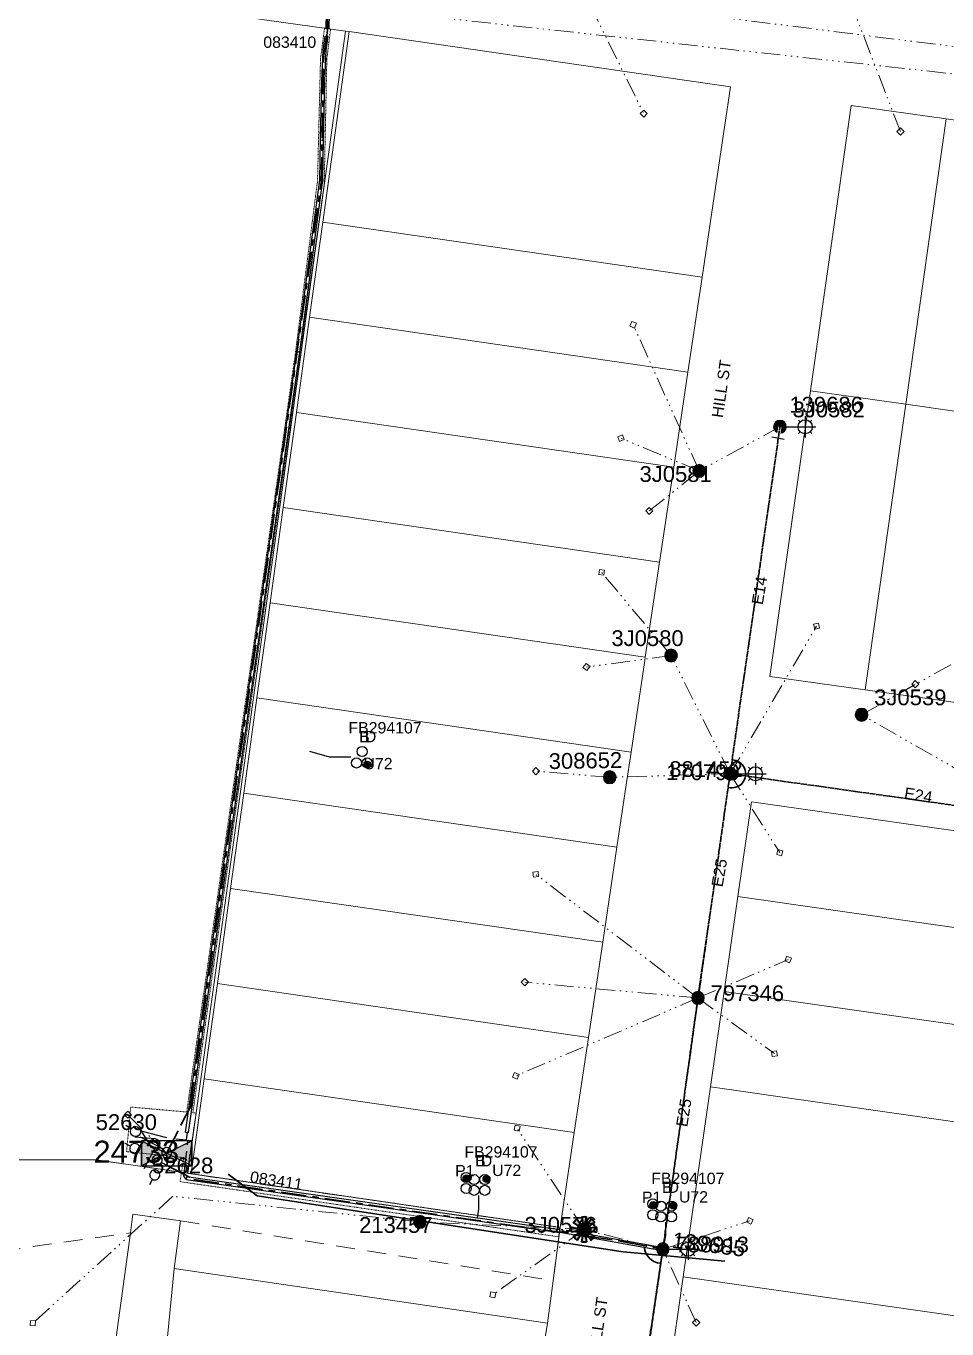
# Model space of a CAD drawing. Header units: metres. Extents: x 244561 to 254068, y 6159332 to 6162744.
# Drawn here: x 252110.8 to 252256.8, y 6161854.5 to 6162061.1 of the extents above; entities that cross this region are included whole.
import ezdxf
from ezdxf.enums import TextEntityAlignment as Align

# ---------------------------------------------------------------- set-up
doc = ezdxf.new("R2010")
doc.units = ezdxf.units.M
for name, pattern in [('Cable Exist OH', [1, 1, 0]), ('Cable Exist UG', [7, 4, -1, 1, -1]), ('Dash', [5, 3, -2]), ('DASHED', [19.05, 12.7, -6.35]), ('HIDDEN2', [0.1875, 0.125, -0.0625]), ('PHANTOMX2', [6.6, 3, -0.75, 0.2, -0.75, 0.2, -0.75, 0.2, -0.75])]:
    doc.linetypes.add(name, pattern=pattern)
doc.layers.get('0').update_dxf_attribs({"color": 6})
for name, color, linetype, lineweight in [('_User_HV_Exist', 1, 'Continuous', 35), ('_User_LV_Exist', 5, 'Continuous', 35), ('Cadastre Buildings_SP_EXT', 78, 'Continuous', 15), ('Cadastre Developer_SP_NEW', 92, 'Continuous', 15), ('Cadastre Easements_SP_EXT', 58, 'DASHED', 15), ('Cadastre Land Parcels_SP_EXT', 118, 'Continuous', 15), ('Cadastre Other Property_SP_EXT', 138, 'DASHED', 15), ('Cadastre Roads_SP_EXT', 218, 'Continuous', 15), ('Mains_HV_EXT', 13, 'Continuous', 25), ('Mains_LV_EXT', 163, 'Continuous', 25), ('Mains_SL_EXT', 131, 'Continuous', 25), ('Services_SP_EXT', 42, 'PHANTOMX2', 20)]:
    doc.layers.add(name, color=color, linetype=linetype, lineweight=lineweight)
for name, color, linetype in [('Duct_SP_EXT', 30, 'Continuous'), ('Equip_HV_EXT', 7, 'Continuous'), ('Equip_LV_EXT', 7, 'Continuous'), ('Equip_SP_SL_EXT', 7, 'Continuous'), ('Sub_SP_EXT', 7, 'Continuous'), ('SupportsOH_SP_TR_HV_LV_SL_EXT', 7, 'Continuous'), ('Trench_SP_EXT', 7, 'Continuous')]:
    doc.layers.add(name, color=color, linetype=linetype)
doc.styles.add('iecARIAL', font='arial.ttf', dxfattribs={"height": 2})
doc.styles.add('POLE_LABEL', font='arial.ttf', dxfattribs={"height": 2})
doc.styles.add('SL_LABEL', font='arial.ttf', dxfattribs={"height": 2})
doc.styles.get("Standard").update_dxf_attribs({"font": 'arial.ttf'})
doc.styles.add('SWITCH_LABEL', font='arial.ttf', dxfattribs={"height": 2})
doc.linetypes.add('Cable E UG', pattern='A,5,-0.1,["E",Standard,S=1.5,R=0,X=0,Y=-0.75],-1.45', length=6.55)

# ---------------------------------------------------------------- blocks, each defined once
blk = doc.blocks.new('SUB_PADMOUNT_EXT')
at = {"ltscale": 10}
h = blk.add_hatch(color=256, dxfattribs=at)
h.dxf.hatch_style = 1
h.paths.add_polyline_path([(4, -2), (0, 0), (4, 2)])
h.paths.add_polyline_path([(-4, -2), (-4, 2), (0, 0)])
blk.add_line((4, 2), (-4, -2))
blk.add_lwpolyline([(-4, -2), (4, -2), (4, 2), (-4, 2)], close=True)
at = {"ltscale": 10, "flags": 128}
for points in [[(-4, -2), (-4, 2), (0, 0)], [(4, -2), (0, 0), (4, 2)]]:
    blk.add_lwpolyline(points, close=True, dxfattribs=at)
at = {"flags": 8}
blk.add_attdef('ASSET_NUM', text='', height=2.5, dxfattribs=at).set_placement((0, 5), align=Align.MIDDLE_CENTER)
for tag, flags, p in [('STREET_CODE', 9, (1.5, 0)), ('OPERATING_VOLTAGE', 9, (1.5, -0.4)), ('ORIENTATION', 9, (1.5, -0.6)), ('OWNED_BY', 9, (1.5, -0.8)), ('OPERATED_BY', 9, (1.5, -1)), ('CONSTRUCTED_VOLTAGE', 9, (1.5, -1.4)), ('SECONDARY_VOLTAGE', 9, (1.5, -1.6)), ('STATE', 9, (1.5, -1.8)), ('NO_PHASES', 9, (1.5, -0.2)), ('MAINTAINED_BY', 9, (1.5, -1.2)), ('PARENT', 9, (1.5, -2)), ('SUBSTATION_TYPE', 9, (1.5, -2.2)), ('SUBURB', 9, (1.5, -2.8)), ('STREETNAME', 9, (1.5, -3)), ('Z', 1, (1.5, -3.6)), ('USAGE', 9, (1.5, -2.4)), ('LEGEND', 9, (1.5, -2.6)), ('LOCATION', 9, (1.5, -3.2)), ('NOTES', 9, (1.5, -3.4))]:
    blk.add_attdef(tag, text='', height=0.2, dxfattribs=dict(flags=flags)).set_placement(p, align=Align.MIDDLE_LEFT)
blk = doc.blocks.new('DUCT_EXT')
blk.add_circle((0, 0.8), 0.8)
at = {"flags": 1}
blk.add_attdef('Z', (0, 0), '', height=0.2, dxfattribs=at)
at = {"flags": 9}
for tag, p in [('DUCT_CODE', (0, 0)), ('XSECT_TYPE', (0, -0.2)), ('STATE', (0, -0.6)), ('FB_REFERENCE', (0, -0.4)), ('NOTES', (0, -0.8))]:
    blk.add_attdef(tag, text='', height=0.2, dxfattribs=at).set_placement(p, align=Align.MIDDLE_LEFT)
blk = doc.blocks.new('SL_LANTERN_EXT')
at = {"flags": 9}
for tag, p in [('LRATECODE', (-7.4, 0)), ('LOUTREACHVOCAB', (-7.2, 0)), ('LOUTREACH', (-7, 0)), ('LANTNUMBER', (-6.6, 0)), ('LNEW', (-6.4, 0)), ('LMASTVOCAB', (-6.2, 0)), ('LMAST', (-6, 0)), ('LLAMPVOCAB', (-5.8, 0)), ('LLAMP', (-5.6, 0)), ('LEXIST', (-5.4, 0)), ('LCHARGE3PERCENT', (-5.2, 0)), ('LCHARGE3', (-5, 0)), ('LCHARGE2PERCENT', (-4.8, 0)), ('LCHARGE2', (-4.6, 0)), ('LCHARGE1PERCENT', (-4.4, 0)), ('LCHARGE1', (-4.2, 0)), ('LCATEGORY', (-4, 0)), ('LBRACKETVOCAB', (-3.8, 0)), ('LBRACKET', (-3.6, 0)), ('LKINGHEIGHT', (-3.4, 0)), ('CREPLACE', (-3.2, 0)), ('CREMOVE', (-3, 0)), ('CNUMBER', (-2.8, 0)), ('CNEW', (-2.6, 0)), ('CEXIST', (-2.4, 0)), ('USAGE', (-2.2, 0)), ('STATE', (-2, 0)), ('OWNED_BY', (-1.8, 0)), ('ORIENTATION', (-1.6, 0)), ('OPERATING_VOLTAGE', (-1.4, 0)), ('NO_PHASES', (-1.2, 0)), ('LANTERN_TYPE', (-1, 0)), ('LANTERN_PURPOSE', (-0.8, 0)), ('CONTROL_TYPE', (-0.6, 0)), ('CONSTRUCTED_VOLTAGE', (-0.4, 0))]:
    blk.add_attdef(tag, text='', height=0.001, rotation=270, dxfattribs=at).set_placement(p, align=Align.MIDDLE_LEFT)
at = {"style": 'SL_LABEL', "flags": 9}
blk.add_attdef('STREET_CODE', text='', height=0.001, rotation=270, dxfattribs=at).set_placement((0, 0), align=Align.MIDDLE_LEFT)
at = {"flags": 1}
blk.add_attdef('Z', (0, 0), '', height=0.001, rotation=270, dxfattribs=at)
at = {"width": 0.9}
blk.add_attdef('LNUMBER', text='', height=1, dxfattribs=at).set_placement((7, -1), align=Align.MIDDLE_LEFT)
at = {"flags": 9}
for tag, p in [('LREMOVE', (0, -7.6)), ('LREPLACE', (0, -7.8)), ('LTYPE', (0, -8)), ('LTYPEVOCAB', (0, -8.2)), ('LEGEND', (0, -8.4)), ('SUBURB', (0, -8.6)), ('STREETNAME', (0, -8.8)), ('LOCATION', (0, -9)), ('NOTES', (0, -9.2)), ('MAINTAINED_BY', (0, -9.86))]:
    blk.add_attdef(tag, text='', height=0.001, dxfattribs=at).set_placement(p, align=Align.MIDDLE_LEFT)
blk.add_attdef('OPERATED_BY', (0, -9.61), '', height=0.001, dxfattribs=at)
blk.add_wipeout([(5.69, 0), (5.06, -1.06), (4, -1.69), (2.94, -1.06), (2.31, 0), (2.94, 1.06), (4, 1.69), (5.06, 1.06)])
for p, q in [((0, 0), (4, 0)), ((2.94, 1.06), (3.2, 0.8)), ((4, 1.69), (4, 0)), ((5.06, 1.06), (4.8, 0.8)), ((2.94, -1.06), (3.2, -0.8)), ((4, 0), (5.69, 0)), ((4, 0), (4, -1.69)), ((5.06, -1.06), (4.8, -0.8))]:
    blk.add_line(p, q)
blk.add_circle((4, 0), 1.12)
blk = doc.blocks.new('SL_NIGHTWATCH_EXT')
at = {"lineweight": 40}
h = blk.add_hatch(color=256, dxfattribs=at)
h.paths.add_polyline_path([(0.39, 1.96, 0.098491), (-0.39, 1.96), (-0.2, 0.98, -0.098491), (0.19, 0.98)])
h.paths.add_polyline_path([(0.55, 0.83, -0.098491), (0.83, 0.56), (1.66, 1.11, 0.098491), (1.11, 1.66)])
h.paths.add_polyline_path([(0.98, 0.2, -0.098491), (0.98, -0.19), (1.96, -0.39, 0.098491), (1.96, 0.39)])
h.paths.add_polyline_path([(0.83, -0.55, -0.098491), (0.56, -0.83), (1.11, -1.66, 0.098491), (1.66, -1.11)])
h.paths.add_polyline_path([(0.2, -0.98, -0.098491), (-0.19, -0.98), (-0.39, -1.96, 0.098491), (0.39, -1.96)])
h.paths.add_polyline_path([(-0.55, -0.83, -0.098491), (-0.83, -0.56), (-1.66, -1.11, 0.098491), (-1.11, -1.66)])
h.paths.add_polyline_path([(-1.96, 0.39, 0.098491), (-1.96, -0.39), (-0.98, -0.2, -0.098491), (-0.98, 0.19)])
h.paths.add_polyline_path([(-1.11, 1.66, 0.098491), (-1.66, 1.11), (-0.83, 0.55, -0.098491), (-0.56, 0.83)])
for p, q in [((-1.16, 1.63), (-1.16, 1.63, 0)), ((-1.1, 1.64), (-1.1, 1.64, 0)), ((1.08, 1.63), (1.08, 1.63, 0)), ((-0.86, -0.57), (-0.86, -0.57, 0)), ((0.82, -0.57), (0.82, -0.57, 0)), ((1.13, -1.65), (1.13, -1.65, 0)), ((1.96, -0.37), (1.96, -0.37, 0))]:
    blk.add_line(p, q, dxfattribs=at)
for points in [[(-0.98, 0.19, 0.098491), (-0.98, -0.2), (-1.96, -0.39, -0.098491), (-1.96, 0.39)], [(-0.56, 0.83, 0.098491), (-0.83, 0.55), (-1.66, 1.11, -0.098491), (-1.11, 1.66)], [(-0.2, 0.98, -0.098491), (0.19, 0.98), (0.39, 1.96, 0.098491), (-0.39, 1.96)], [(0.83, 0.56), (1.66, 1.11, 0.098491), (1.11, 1.66), (0.55, 0.83, -0.098491)], [(0.98, -0.19), (1.96, -0.39, 0.098491), (1.96, 0.39), (0.98, 0.2, -0.098491)], [(-0.83, -0.56, 0.098491), (-0.55, -0.83), (-1.11, -1.66, -0.098491), (-1.66, -1.11)], [(0.2, -0.98), (0.39, -1.96, -0.098491), (-0.39, -1.96), (-0.19, -0.98, 0.098491)], [(0.56, -0.83), (1.11, -1.66, 0.098491), (1.66, -1.11), (0.83, -0.55, -0.098491)]]:
    blk.add_lwpolyline(points, format="xyb", close=True, dxfattribs=at)
blk.add_circle((0, 0), 1, dxfattribs=at)
blk = doc.blocks.new('CCP_EXT')
at = {"flags": 9}
for tag, p in [('STATE', (0, -1.8)), ('NOTES', (0, -2))]:
    blk.add_attdef(tag, text='', height=0.2, dxfattribs=at).set_placement(p, align=Align.MIDDLE_LEFT)
blk.add_wipeout([(0, 0.57), (0.57, 0), (0, -0.57), (-0.57, 0)])
blk.add_lwpolyline([(-0.57, 0), (0, 0.57), (0.57, 0), (0, -0.57), (-0.57, 0)])
at = {"flags": 1}
blk.add_attdef('Z', (0, 0), '', height=0.2, dxfattribs=at)
at = {"flags": 9}
for tag, p in [('CCP_TYPE', (0, 0)), ('CONSTRUCTED_VOLTAGE', (0, -0.2)), ('OPERATING_VOLTAGE', (0, -0.6)), ('ORIENTATION', (0, -0.8)), ('OWNED_BY', (0, -1)), ('NO_PHASES', (0, -0.4)), ('USAGE', (0, -1.2)), ('LEGEND', (0, -1.4)), ('LIFE_SUPPORT', (0, -1.6))]:
    blk.add_attdef(tag, text='', height=0.2, dxfattribs=at).set_placement(p, align=Align.MIDDLE_LEFT)
blk = doc.blocks.new('POLE_EXT')
blk.add_hatch(color=256).paths.add_polyline_path([(-1, 0, 1), (1, 0, 1)])
blk.add_lwpolyline([(-1, 0, 1), (1, 0, 1)], format="xyb", close=True)
at = {"flags": 8}
blk.add_attdef('pNumber', text='', height=2, dxfattribs=at).set_placement((2.5, 2.5), align=Align.MIDDLE_CENTER)
at = {"style": 'POLE_LABEL', "flags": 9}
for tag, p in [('STRUCTURE_PLANT_NUMBER', (1.35, 0.03)), ('STREET_CODE', (1.35, -0.2))]:
    blk.add_attdef(tag, text='', height=0.2, dxfattribs=at).set_placement(p, align=Align.MIDDLE_LEFT)
at = {"flags": 9}
for tag, p in [('OWNED_BY', (1.35, -0.4)), ('SPECIAL_USE', (1.35, -0.8)), ('STATE', (1.35, -1)), ('cLV', (1.35, -1.4)), ('hDepth', (1.35, -1.6)), ('hDia', (1.35, -1.8)), ('cHV', (1.35, -2)), ('PARENT', (1.35, -0.6)), ('USAGE', (1.35, -1.2)), ('cLinedev', (1.35, -3.4)), ('pExisting', (1.35, -3.8)), ('LBRACKET', (1.35, -2.2)), ('LExisting', (1.35, -2.4)), ('LANTNUMBER', (1.35, -2.6)), ('LOther', (1.35, -2.8)), ('LRemove', (1.35, -3)), ('LEGEND', (1.35, -3.2)), ('LOCATION', (1.35, -3.6)), ('PFNUMBER', (1.35, -4)), ('NEWPFNUMBER', (1.35, -4.2)), ('pFooting', (1.35, -4.4)), ('pNew', (1.35, -4.6)), ('pRelocate', (1.35, -5)), ('pRemove', (1.35, -5.2)), ('pReplace', (1.35, -5.4)), ('pStay', (1.35, -5.6)), ('pType', (1.35, -5.8)), ('cspan', (1.35, -6)), ('STREETNAME', (1.35, -6.2)), ('SUBURB', (1.35, -6.4)), ('OPERATED_BY', (1.36, -7.01)), ('NOTES', (1.35, -6.6)), ('MAINTAINED_BY', (1.36, -6.81))]:
    blk.add_attdef(tag, text='', height=0.2, dxfattribs=at).set_placement(p, align=Align.MIDDLE_LEFT)
at = {"flags": 1}
blk.add_attdef('Z', (1.35, -7.33), '', height=0.2, dxfattribs=at)
blk = doc.blocks.new('LV_UG_DFUSE_CLOSED_EXT')
for points in [[(1, 0), (0, 0)], [(5.04, 0.73), (2.16, -0.72)], [(5.05, -0.71), (2.16, 0.72)], [(6.2, 0.01), (7.2, 0.01)]]:
    blk.add_lwpolyline(points)
for centre in [(1.8, 0), (5.4, 0.01)]:
    blk.add_circle(centre, 0.8)
at = {"flags": 9}
for tag, p in [('ACTUAL_STATUS', (0, 0)), ('CONSTRUCTED_VOLTAGE', (0, -0.2)), ('OPERATING_VOLTAGE', (0, -0.6)), ('ORIENTATION', (0, -0.8)), ('STATE', (0, -1)), ('SWITCH_TYPE', (0, -1.2)), ('NO_PHASES', (0, -0.4)), ('USAGE', (0, -1.4)), ('NOTES', (0, -1.6))]:
    blk.add_attdef(tag, text='', height=0.2, dxfattribs=at).set_placement(p, align=Align.MIDDLE_LEFT)
at = {"flags": 1}
blk.add_attdef('Z', (0, 0), '', height=0.2, dxfattribs=at)
blk = doc.blocks.new('SWG_HOLEC_SU_EXT')
blk.add_line((1.8, -2), (5.8, -2))
for points in [[(1, 0), (0, 0)], [(6.6, 0), (7.6, 0)]]:
    blk.add_lwpolyline(points)
for points in [[(1.8, -0.8, 1), (1.8, 0.8, 1)], [(5.8, -0.8, 1), (5.8, 0.8, 1)]]:
    blk.add_lwpolyline(points, format="xyb", close=True)
at = {"style": 'SWITCH_LABEL', "flags": 8}
blk.add_attdef('ASSET_NUM', text='', height=2.5, rotation=179.9544, dxfattribs=at).set_placement((-2.4, 0), align=Align.MIDDLE_LEFT)
at = {"flags": 1}
blk.add_attdef('Z', (0, 0), '', height=0.2, dxfattribs=at)
at = {"flags": 9}
for tag, p in [('ACTUAL_STATUS', (0, -0.4)), ('CONSTRUCTED_VOLTAGE', (0, -0.6)), ('OPERATING_VOLTAGE', (0, -1)), ('ORIENTATION', (0, -1.2)), ('OWNED_BY', (0, -1.4)), ('STATE', (0, -1.8)), ('SWITCH_TYPE', (0, -2)), ('NO_PHASES', (0, -0.8)), ('PARENT', (0, -1.6)), ('STREETNAME', (0, -2.6)), ('SUBURB', (0, -2.8)), ('USAGE', (0, -2.2)), ('LOCATION', (0, -2.4)), ('NOTES', (0, -3))]:
    blk.add_attdef(tag, text='', height=0.2, dxfattribs=at).set_placement(p, align=Align.MIDDLE_LEFT)
at = {"style": 'SWITCH_LABEL', "flags": 9}
blk.add_attdef('STREET_CODE', text='', height=0.2, dxfattribs=at).set_placement((0, -0.2), align=Align.MIDDLE_LEFT)
blk = doc.blocks.new('End Shackle_EXT')
at = {"flags": 9}
for tag, p in [('USAGE', (0, -1.4)), ('NOTES', (0, -1.6))]:
    blk.add_attdef(tag, text='', height=0.2, dxfattribs=at).set_placement(p, align=Align.MIDDLE_LEFT)
blk.add_wipeout([(0, 0.25), (1.81, 0.25), (1.82, -0.25), (0, -0.25)])
blk.add_line((1.81, -1), (1.81, 1))
at = {"flags": 1}
blk.add_attdef('Z', (0, 0), '', height=0.2, dxfattribs=at)
at = {"flags": 9}
for tag, p in [('CONNECTOR_TYPE', (0, 0)), ('CONSTRUCTED_VOLTAGE', (0, -0.2)), ('OPERATING_VOLTAGE', (0, -0.6)), ('ORIENTATION', (0, -0.8)), ('OWNED_BY', (0, -1)), ('STATE', (0, -1.2)), ('NO_PHASES', (0, -0.4))]:
    blk.add_attdef(tag, text='', height=0.2, dxfattribs=at).set_placement(p, align=Align.MIDDLE_LEFT)
blk = doc.blocks.new('CABLE_LARGE_EXT')
h = blk.add_hatch(color=256)
edge = h.paths.add_edge_path()
edge.add_arc((0, 0.55), 0.55, 0, 360)
blk.add_circle((0, 0.55), 0.55)
at = {"flags": 1}
blk.add_attdef('Z', (0, 0), '', height=0.2, dxfattribs=at)
at = {"flags": 9}
for tag, p in [('COND_CODE', (0, 0)), ('STATE', (0, -0.4)), ('XSECT_SIZE', (0, -0.6)), ('FB_REFERENCE', (0, -0.2)), ('NOTES', (0, -0.8))]:
    blk.add_attdef(tag, text='', height=0.2, dxfattribs=at).set_placement(p, align=Align.MIDDLE_LEFT)

msp = doc.modelspace()

# ---------------------------------------------------------------- linework, layer by layer
at = {"layer": '_User_HV_Exist', "linetype": 'Cable Exist UG'}
msp.add_lwpolyline([(252133.0854, 6161882.3198), (252135.8417, 6161887.7197), (252136.8646, 6161889.6291), (252157.5947, 6162036.3087), (252158.0039, 6162056.4252), (252158.6223, 6162060.6866), (252158.7114, 6162072.398), (252158.9517, 6162076.2272)], dxfattribs=at)
at = {"layer": 'Cadastre Developer_SP_NEW', "linetype": 'Continuous'}
msp.add_lwpolyline([(252139.0489, 6161894.1453), (252141.1375, 6161909.2417), (252143.2269, 6161924.3392), (252145.3163, 6161939.4357), (252147.4049, 6161954.5321), (252149.4952, 6161969.6286), (252151.5838, 6161984.725), (252153.6724, 6161999.8214), (252155.7626, 6162014.919), (252157.8513, 6162030.0154), (252162.0303, 6162060.2083), (252161.4269, 6162060.2946), (252136.4523, 6161879.1655), (252136.9587, 6161879.0488), (252139.0489, 6161894.1453)], close=True, dxfattribs=at)
at = {"layer": 'Cadastre Land Parcels_SP_EXT', "linetype": 'Continuous'}
for points in [[(252161.4269, 6162060.2946), (252017.1014, 6162080.5103), (252002.9608, 6162082.4917), (251992.8327, 6162083.9102), (251984.2006, 6162032.6311), (251944.089, 6162038.4163), (251908.6455, 6162043.5288), (251897.5424, 6161939.9101), (251887.3323, 6161844.6196), (251900.0043, 6161842.9651), (251980.0347, 6161832.5183), (252050.1878, 6161823.3638), (252051.7301, 6161823.1624), (252054.7121, 6161846.014), (252060.9695, 6161845.198), (252064.0435, 6161868.7577), (252052.6181, 6161870.416), (252055.5921, 6161890.901), (252069.9424, 6161888.8187), (252077.7863, 6161881.2645), (252121.9742, 6161881.2664), (252136.4523, 6161879.1655), (252161.4269, 6162060.2946)], [(252139.0489, 6161894.1453), (252141.1375, 6161909.2417), (252143.2269, 6161924.3392), (252145.3163, 6161939.4357), (252147.4049, 6161954.5321), (252149.4952, 6161969.6286), (252151.5838, 6161984.725), (252153.6724, 6161999.8214), (252155.7626, 6162014.919), (252157.8513, 6162030.0154), (252162.0303, 6162060.2083), (252161.4269, 6162060.2946), (252136.4523, 6161879.1655), (252136.9587, 6161879.0488), (252139.0489, 6161894.1453)], [(252222.5066, 6162051.4323), (252162.0303, 6162060.2083), (252157.8513, 6162030.0154), (252218.0021, 6162021.2874), (252222.5066, 6162051.4323)], [(252256.7107, 6162046.37), (252241.6219, 6162048.5104), (252235.2003, 6162003.2439), (252250.2891, 6162001.1034), (252256.7107, 6162046.37)], [(252271.7995, 6162044.2295), (252256.7107, 6162046.37), (252250.2891, 6162001.1034), (252265.3778, 6161998.963), (252271.7995, 6162044.2295)], [(252218.0021, 6162021.2874), (252157.8513, 6162030.0154), (252155.7626, 6162014.919), (252215.7507, 6162006.2145), (252218.0021, 6162021.2874)], [(252215.7507, 6162006.2145), (252155.7626, 6162014.919), (252153.6724, 6161999.8214), (252213.4977, 6161991.1415), (252215.7507, 6162006.2145)], [(252250.2891, 6162001.1034), (252235.2003, 6162003.2439), (252228.7369, 6161957.9513), (252243.8675, 6161955.8369), (252250.2891, 6162001.1034)], [(252265.3778, 6161998.963), (252250.2891, 6162001.1034), (252243.8675, 6161955.8369), (252258.9562, 6161953.6965), (252265.3778, 6161998.963)], [(252213.4977, 6161991.1415), (252153.6724, 6161999.8214), (252151.5838, 6161984.725), (252211.2464, 6161976.0696), (252213.4977, 6161991.1415)], [(252211.2464, 6161976.0696), (252151.5838, 6161984.725), (252149.4952, 6161969.6286), (252208.9942, 6161960.9977), (252211.2464, 6161976.0696)], [(252208.9118, 6161960.4491), (252208.9942, 6161960.9977), (252149.4952, 6161969.6286), (252147.4049, 6161954.5321), (252206.742, 6161945.9237), (252208.9118, 6161960.4491)], [(252205.9669, 6161940.7362), (252206.742, 6161945.9237), (252147.4049, 6161954.5321), (252145.3163, 6161939.4357), (252204.4891, 6161930.8507), (252205.9669, 6161940.7362)], [(252204.4891, 6161930.8507), (252145.3163, 6161939.4357), (252143.2269, 6161924.3392), (252202.2369, 6161915.7788), (252204.4891, 6161930.8507)], [(252274.1266, 6161931.2049), (252225.8381, 6161938.0466), (252223.6881, 6161923.0569), (252271.9593, 6161916.1204), (252274.1266, 6161931.2049)], [(252202.2369, 6161915.7788), (252143.2269, 6161924.3392), (252141.1375, 6161909.2417), (252199.9856, 6161900.7069), (252202.2369, 6161915.7788)], [(252271.9593, 6161916.1204), (252223.6881, 6161923.0569), (252221.521, 6161907.9724), (252269.7913, 6161901.0358), (252271.9593, 6161916.1204)], [(252199.9856, 6161900.7069), (252141.1375, 6161909.2417), (252139.0489, 6161894.1453), (252197.7334, 6161885.6339), (252199.9856, 6161900.7069)], [(252269.7913, 6161901.0358), (252221.521, 6161907.9724), (252219.3522, 6161892.8868), (252267.6233, 6161885.9502), (252269.7913, 6161901.0358)], [(252197.7334, 6161885.6339), (252139.0489, 6161894.1453), (252136.9587, 6161879.0488), (252195.4813, 6161870.5619), (252197.7334, 6161885.6339)], [(252265.4553, 6161870.8655), (252267.6233, 6161885.9502), (252219.3522, 6161892.8868), (252215.0171, 6161862.7185), (252263.2873, 6161855.781), (252265.4553, 6161870.8655)], [(252128.6632, 6161818.6557), (252130.7595, 6161833.9513), (252132.8076, 6161848.9004), (252134.2667, 6161864.0396), (252135.2998, 6161871.5945), (252127.7522, 6161872.6805), (252127.346, 6161869.708), (252119.7697, 6161814.285), (252078.1227, 6161819.7149), (252074.9598, 6161800.1692), (252120.5566, 6161793.8711), (252119.9104, 6161789.119), (252124.4533, 6161788.4599), (252182.4913, 6161779.9631), (252186.6472, 6161810.2449), (252128.6632, 6161818.6557)], [(252193.4696, 6161855.3581), (252134.2667, 6161864.0396), (252132.8076, 6161848.9004), (252191.0531, 6161840.5285), (252193.4696, 6161855.3581)], [(252263.2873, 6161855.781), (252215.0171, 6161862.7185), (252212.8484, 6161847.6329), (252261.1193, 6161840.6953), (252263.2873, 6161855.781)]]:
    msp.add_lwpolyline(points, close=True, dxfattribs=at)
at = {"layer": 'Cadastre Other Property_SP_EXT', "linetype": 'HIDDEN2'}
msp.add_lwpolyline([(252195.4813, 6161870.5619), (252135.4456, 6161879.3024), (252135.2198, 6161877.8257), (252195.2547, 6161869.0791), (252195.4813, 6161870.5619)], close=True, dxfattribs=at)
at = {"layer": 'Duct_SP_EXT'}
for p, q in [((252158.3823, 6162060.6918), (252158.7117, 6162076.2323)), ((252158.8622, 6162060.6816), (252159.1916, 6162076.2221)), ((252158.3823, 6162060.6918), (252158.6223, 6162060.6867)), ((252158.8622, 6162060.6816), (252158.6223, 6162060.6867)), ((252157.9009, 6162057.275), (252158.2073, 6162059.4983)), ((252158.2073, 6162059.4983), (252158.4451, 6162059.4656)), ((252158.3795, 6162057.2314), (252158.6828, 6162059.4328)), ((252158.6828, 6162059.4328), (252158.4451, 6162059.4656)), ((252157.6821, 6162052.4061), (252157.9009, 6162057.275)), ((252157.9009, 6162057.275), (252158.1402, 6162057.2532)), ((252158.3795, 6162057.2314), (252158.1402, 6162057.2532)), ((252158.1619, 6162052.3905), (252158.3795, 6162057.2314)), ((252157.4913, 6162043.0244), (252157.6821, 6162052.4061)), ((252157.6821, 6162052.4061), (252157.922, 6162052.3983)), ((252158.1619, 6162052.3905), (252157.922, 6162052.3983)), ((252157.9712, 6162043.0146), (252158.1619, 6162052.3905)), ((252157.3628, 6162036.7082), (252157.4913, 6162043.0244)), ((252157.4913, 6162043.0244), (252157.7313, 6162043.0195)), ((252157.9712, 6162043.0146), (252157.7313, 6162043.0195)), ((252157.8422, 6162036.6715), (252157.9712, 6162043.0146)), ((252153.7249, 6162009.4521), (252157.3628, 6162036.7082)), ((252154.2004, 6162009.3865), (252157.8422, 6162036.6715)), ((252157.3628, 6162036.7082), (252157.6025, 6162036.6899)), ((252157.8422, 6162036.6715), (252157.6025, 6162036.6899)), ((252136.0828, 6161885.6619), (252153.7249, 6162009.4521)), ((252136.558, 6161885.5942), (252154.2004, 6162009.3865)), ((252153.7249, 6162009.4521), (252153.9626, 6162009.4193)), ((252154.2004, 6162009.3865), (252153.9626, 6162009.4193)), ((252136.0828, 6161885.6619), (252136.3204, 6161885.628)), ((252136.558, 6161885.5942), (252136.3204, 6161885.628)), ((252136.2619, 6161878.6045), (252136.228, 6161878.3669)), ((252195.4414, 6161870.159), (252136.2619, 6161878.6045)), ((252136.1941, 6161878.1293), (252136.228, 6161878.3669)), ((252195.3736, 6161869.6838), (252136.1941, 6161878.1293)), ((252195.3736, 6161869.6838), (252195.4075, 6161869.9214)), ((252195.4414, 6161870.159), (252195.4075, 6161869.9214)), ((252196.3508, 6161869.6248), (252196.3932, 6161869.861)), ((252196.4355, 6161870.0972), (252196.3932, 6161869.861))]:
    msp.add_line(p, q, dxfattribs=at)
for points in [[(252162.2867, 6161945.1315), (252158.921, 6161945.139), (252155.8016, 6161946.031)], [(252182.5482, 6161875.6154), (252182.5482, 6161873.4488), (252182.3084, 6161872.1069)], [(252212.1719, 6161871.4153), (252212.1719, 6161869.2489), (252211.932, 6161867.9069), (252211.8476, 6161867.4355)]]:
    msp.add_lwpolyline(points, dxfattribs=at)
at = {"layer": 'Mains_HV_EXT', "linetype": 'Cable Exist UG'}
msp.add_lwpolyline([(252133.0854, 6161882.3198), (252135.8417, 6161887.7197), (252136.8646, 6161889.6291), (252157.5947, 6162036.3087), (252158.0039, 6162056.4252), (252158.6223, 6162060.6866), (252158.7114, 6162072.398), (252158.9517, 6162076.2272)], dxfattribs=at)
at = {"layer": 'Mains_HV_EXT', "linetype": 'Continuous'}
msp.add_lwpolyline([(252208.8265, 6161867.4964, 0.37919661), (252211.4432, 6161864.8714)], format="xyb", dxfattribs=at)
at = {"layer": 'Mains_LV_EXT', "linetype": 'Continuous'}
msp.add_lwpolyline([(252222.1389, 6161940.36, 1.1307061), (252222.7599, 6161944.6959)], format="xyb", dxfattribs=at)
at = {"layer": 'Services_SP_EXT'}
for points in [[(252271.6617, 6161935.5747), (252243.2921, 6161951.878)], [(252199.295, 6161870.2272), (252173.2608, 6161871.4461)]]:
    msp.add_lwpolyline(points, dxfattribs=at)
at = {"layer": 'Trench_SP_EXT', "linetype": 'Cable Exist UG'}
for points in [[(252158.6223, 6162060.6866), (252158.4739, 6162060.0896), (252158.4451, 6162059.4656)], [(252133.1372, 6161884.7784), (252128.2584, 6161886.0694)], [(252136.3204, 6161885.628), (252136.2033, 6161884.4023)], [(252195.5066, 6161869.9263), (252196.2969, 6161869.8611)]]:
    msp.add_lwpolyline(points, dxfattribs=at)
msp.add_lwpolyline([(252136.2279, 6161878.3669), (252136.12, 6161878.37), (252136.12, 6161878.37, -0.44313811), (252135.8399, 6161878.6971), (252135.8399, 6161878.6971), (252136.444, 6161884.1011), (252136.444, 6161884.1011, 0.42291461), (252136.2033, 6161884.4023), (252136.2033, 6161884.4023), (252134.531, 6161884.5646)], format="xyb", dxfattribs=at)

# ---------------------------------------------------------------- block references
at = {"layer": 'Duct_SP_EXT'}
for name, p in [('DUCT_EXT', (252164.0787, 6161945.2514)), ('DUCT_EXT', (252163.207, 6161943.4222)), ('DUCT_EXT', (252164.907, 6161943.4222)), ('CABLE_LARGE_EXT', (252164.9071, 6161943.4222)), ('DUCT_EXT', (252180.5688, 6161877.6944)), ('CABLE_LARGE_EXT', (252180.6367, 6161877.7819)), ('DUCT_EXT', (252181.8376, 6161877.3477)), ('DUCT_EXT', (252183.5375, 6161877.3477)), ('CABLE_LARGE_EXT', (252183.8078, 6161877.6845)), ('DUCT_EXT', (252180.5688, 6161875.9551)), ('DUCT_EXT', (252181.8376, 6161875.6478)), ('DUCT_EXT', (252183.5375, 6161875.6478)), ('DUCT_EXT', (252210.1926, 6161873.4943)), ('CABLE_LARGE_EXT', (252210.2565, 6161873.5668)), ('DUCT_EXT', (252211.4612, 6161873.1478)), ('DUCT_EXT', (252213.1613, 6161873.1478)), ('CABLE_LARGE_EXT', (252213.4314, 6161873.4844)), ('DUCT_EXT', (252210.1926, 6161871.7551)), ('DUCT_EXT', (252211.4612, 6161871.4478)), ('DUCT_EXT', (252213.1613, 6161871.4478))]:
    msp.add_blockref(name, p, dxfattribs=at)
at = {"layer": 'Equip_HV_EXT'}
ref = msp.add_blockref('SWG_HOLEC_SU_EXT', (252133.1775, 6161880.3968), dxfattribs=dict(at, rotation=152.4342148199302))
ref.add_attrib('ASSET_NUM', '52628', dxfattribs={"layer": '0', "height": 2.5, "style": 'SWITCH_LABEL'}).set_placement((252130.7785, 6161881.6468), align=Align.TOP_LEFT)
at = {"layer": 'Equip_SP_SL_EXT'}
msp.add_blockref('SL_NIGHTWATCH_EXT', (252199.2951, 6161870.2272), dxfattribs=at)
at = {"layer": 'Sub_SP_EXT'}
ref = msp.add_blockref('SUB_PADMOUNT_EXT', (252133.0854, 6161882.3198), dxfattribs=at)
ref.add_attrib('ASSET_NUM', '24733', dxfattribs={"layer": '0', "height": 3.5}).set_placement((252135.0854, 6161882.5698), align=Align.MIDDLE_RIGHT)
at = {"layer": 'SupportsOH_SP_TR_HV_LV_SL_EXT'}
ref = msp.add_blockref('POLE_EXT', (252217.5339, 6161990.545), dxfattribs=at)
ref.add_attrib('ASSET_NUM', '3J0581', dxfattribs={"layer": '0', "height": 2.5, "style": 'POLE_LABEL'}).set_placement((252219.5339, 6161991.295), align=Align.TOP_RIGHT)
ref = msp.add_blockref('POLE_EXT', (252213.0788, 6161961.2675), dxfattribs=at)
ref.add_attrib('ASSET_NUM', '3J0580', dxfattribs={"layer": '0', "height": 2.5, "style": 'POLE_LABEL'}).set_placement((252215.0788, 6161962.0175), align=Align.BOTTOM_RIGHT)
ref = msp.add_blockref('POLE_EXT', (252203.3617, 6161941.9572), dxfattribs=at)
ref.add_attrib('ASSET_NUM', '308652', dxfattribs={"layer": '0', "height": 2.5, "rotation": 1, "style": 'POLE_LABEL'}).set_placement((252205.3617, 6161942.7072), align=Align.BOTTOM_RIGHT)
ref = msp.add_blockref('POLE_EXT', (252217.3499, 6161906.9541), dxfattribs=at)
ref.add_attrib('ASSET_NUM', '797346', dxfattribs={"layer": '0', "height": 2.5, "style": 'POLE_LABEL'}).set_placement((252219.3499, 6161907.7041), align=Align.MIDDLE_LEFT)
ref = msp.add_blockref('POLE_EXT', (252173.2608, 6161871.4461), dxfattribs=at)
ref.add_attrib('ASSET_NUM', '213457', dxfattribs={"layer": '0', "height": 2.5, "style": 'POLE_LABEL'}).set_placement((252175.2608, 6161872.1961), align=Align.TOP_RIGHT)
ref = msp.add_blockref('POLE_EXT', (252199.2951, 6161870.2271), dxfattribs=at)
ref.add_attrib('ASSET_NUM', '3J0576', dxfattribs={"layer": '0', "height": 2.5, "style": 'POLE_LABEL'}).set_placement((252201.2951, 6161870.9771), align=Align.MIDDLE_RIGHT)

# ---------------------------------------------------------------- texts
at = {"layer": 'Cadastre Other Property_SP_EXT'}
msp.add_text('083410', height=1.8, dxfattribs=at).set_placement((252148.4194, 6162057.6384))
msp.add_text('083411', height=1.8, rotation=351.20627, dxfattribs=at).set_placement((252146.2119, 6161877.735))
at = {"layer": 'Cadastre Roads_SP_EXT'}
for rotation, p in [(81.732368, (252221.2847, 6161998.8755)), (81.7323, (252201.7255, 6161850.2148))]:
    msp.add_text('HILL ST', height=1.8, rotation=rotation, dxfattribs=at).set_placement(p)
at = {"layer": 'Duct_SP_EXT'}
for s, p in [('FB294107', (252161.9196, 6161948.9098)), ('B', (252163.6196, 6161947.5098)), ('D', (252164.5196, 6161947.5098)), ('U72', (252164.3071, 6161943.2222)), ('FB294107', (252180.3079, 6161881.6431)), ('B', (252182.0078, 6161880.2432)), ('D', (252182.9079, 6161880.2432)), ('U72', (252184.7072, 6161878.7139)), ('P1', (252178.8449, 6161878.659)), ('FB294107', (252209.9315, 6161877.4432)), ('B', (252211.6316, 6161876.0432)), ('D', (252212.5314, 6161876.0432)), ('P1', (252208.4649, 6161874.444)), ('U72', (252214.3306, 6161874.5138))]:
    msp.add_text(s, height=1.8, dxfattribs=at).set_placement(p)
at = {"layer": 'Mains_LV_EXT'}
for s, rotation, p in [('E14', 80.626839, (252227.6168, 6161969.2252)), ('E24', 350.743936, (252249.9565, 6161938.5986)), ('E25', 80.194465, (252221.2373, 6161924.4503)), ('E25', 80.997588, (252215.6404, 6161886.4106))]:
    msp.add_text(s, height=1.8, rotation=rotation, dxfattribs=at).set_placement(p)

# ---------------------------------------------------------------- next in the draw order: block references
at = {"layer": 'Equip_SP_SL_EXT'}
ref = msp.add_blockref('SL_LANTERN_EXT', (252230.3465, 6161997.5446), dxfattribs=at)
ref.add_attrib('ASSET_NUM', '139686', dxfattribs={"layer": '0', "height": 2.5, "style": 'iecARIAL'}).set_placement((252231.8465, 6161999.0446), align=Align.BOTTOM_LEFT)
ref = msp.add_blockref('SL_LANTERN_EXT', (252222.4461, 6161942.5088), dxfattribs=at)
ref.add_attrib('ASSET_NUM', '170790', dxfattribs={"layer": '0', "height": 2.5, "style": 'iecARIAL'}).set_placement((252223.9461, 6161944.0088), align=Align.TOP_RIGHT)
ref = msp.add_blockref('SL_LANTERN_EXT', (252211.7748, 6161867.1029), dxfattribs=at)
ref.add_attrib('ASSET_NUM', '139685', dxfattribs={"layer": '0', "height": 2.5, "rotation": 352.726088, "style": 'iecARIAL'}).set_placement((252213.2748, 6161868.6029), align=Align.MIDDLE_LEFT)
at = {"layer": 'Services_SP_EXT'}
for p in [(252208.7399, 6162047.2062), (252209.6328, 6161984.1904), (252251.806, 6161956.7298), (252191.6613, 6161942.923), (252189.8948, 6161909.4502), (252126.9446, 6161888.4398), (252217.0608, 6161855.488)]:
    msp.add_blockref('CCP_EXT', p, dxfattribs=at)
for p, rotation in [((252249.4597, 6162044.3698), 90.0000000000002), ((252207.0769, 6162013.731), 113.0396386521038), ((252205.148, 6161995.7349), 156.047942480577), ((252202.0728, 6161974.4514), 128.6239087557801), ((252236.156, 6161965.9236), 58.53555119287598), ((252199.6719, 6161959.4425), 186.5414109665116), ((252230.3189, 6161930.0036), 301.0361767160748), ((252191.6259, 6161926.5681), 141.4490688399903), ((252231.6439, 6161913.0331), 21.9118160106592), ((252229.4809, 6161898.1401), 322.842650079578), ((252188.4758, 6161894.5872), 201.9843245521608), ((252188.673, 6161886.2942), 122.2403403334002), ((252225.5718, 6161871.6068), 16.95182052119861), ((252184.835, 6161859.8843), 214.3782107122206), ((252111.864, 6161855.383), 220.981567672296)]:
    msp.add_blockref('CCP_EXT', p, dxfattribs=dict(at, rotation=rotation))

# ---------------------------------------------------------------- next in the draw order: linework, layer by layer
at = {"layer": '_User_HV_Exist', "linetype": 'Cable Exist UG'}
msp.add_lwpolyline([(252133.0854, 6161882.3198), (252133.1775, 6161880.3968), (252137.4101, 6161878.1729), (252205.2947, 6161868.3534), (252211.7749, 6161867.1028)], dxfattribs=at)
at = {"layer": '_User_HV_Exist', "linetype": 'Cable E UG'}
msp.add_lwpolyline([(252142.8602, 6161879.0059), (252147.4452, 6161875.5847), (252205.5014, 6161866.6804), (252221.624, 6161865.202)], dxfattribs=at)
at = {"layer": '_User_HV_Exist', "linetype": 'Cable Exist OH'}
msp.add_lwpolyline([(252206.6775, 6161832.8083), (252211.7748, 6161867.1028)], dxfattribs=at)
at = {"layer": '_User_HV_Exist', "linetype": 'Continuous'}
msp.add_lwpolyline([(252208.8265, 6161867.4964, 0.37919661), (252211.4432, 6161864.8714)], format="xyb", dxfattribs=at)
at = {"layer": '_User_LV_Exist', "linetype": 'Continuous'}
msp.add_lwpolyline([(252222.1389, 6161940.36, 1.1307061), (252222.7599, 6161944.6959)], format="xyb", dxfattribs=at)
at = {"layer": '_User_LV_Exist', "linetype": 'Cable Exist OH'}
for points in [[(252222.446, 6161942.5087), (252217.3539, 6161906.8747)], [(252271.6617, 6161935.5746), (252222.446, 6161942.5087)], [(252211.7748, 6161867.1028), (252217.3539, 6161906.8747)], [(252206.7969, 6161832.8302), (252211.7749, 6161867.1028)]]:
    msp.add_lwpolyline(points, dxfattribs=at)
at = {"layer": 'Cadastre Buildings_SP_EXT', "linetype": 'Continuous'}
msp.add_lwpolyline([(252136.9587, 6161879.0488), (252136.4523, 6161879.1656), (252121.9742, 6161881.2664), (252077.7863, 6161881.2645), (252069.9424, 6161888.8187), (252055.5921, 6161890.901), (252052.6181, 6161870.416), (252064.0435, 6161868.7577), (252060.9696, 6161845.198), (252054.7121, 6161846.014), (252051.7301, 6161823.1624), (252078.1227, 6161819.7149), (252119.7697, 6161814.2849), (252127.346, 6161869.7081), (252127.7522, 6161872.6805), (252135.2997, 6161871.5945), (252134.2667, 6161864.0396), (252193.4696, 6161855.3581), (252194.3609, 6161862.0962), (252195.4813, 6161870.5619), (252136.9587, 6161879.0488)], close=True, dxfattribs=at)
at = {"layer": 'Cadastre Developer_SP_NEW', "linetype": 'Continuous'}
for points in [[(252161.4269, 6162060.2946), (252017.1014, 6162080.5103), (252002.9608, 6162082.4917), (251992.8327, 6162083.9102), (251984.2006, 6162032.6311), (251944.089, 6162038.4163), (251908.6455, 6162043.5288), (251897.5424, 6161939.9101), (251887.3323, 6161844.6196), (251900.0043, 6161842.9651), (251980.0347, 6161832.5183), (252050.1878, 6161823.3638), (252051.7301, 6161823.1624), (252054.7121, 6161846.014), (252060.9695, 6161845.198), (252064.0435, 6161868.7577), (252052.6181, 6161870.416), (252055.5921, 6161890.901), (252069.9424, 6161888.8187), (252077.7863, 6161881.2645), (252121.9742, 6161881.2664), (252136.4523, 6161879.1655), (252161.4269, 6162060.2946)], [(252222.5066, 6162051.4323), (252162.0303, 6162060.2083), (252157.8513, 6162030.0154), (252218.0021, 6162021.2874), (252222.5066, 6162051.4323)], [(252256.7107, 6162046.37), (252241.6219, 6162048.5104), (252235.2003, 6162003.2439), (252250.2891, 6162001.1034), (252256.7107, 6162046.37)], [(252271.7995, 6162044.2295), (252256.7107, 6162046.37), (252250.2891, 6162001.1034), (252265.3778, 6161998.963), (252271.7995, 6162044.2295)], [(252218.0021, 6162021.2874), (252157.8513, 6162030.0154), (252155.7626, 6162014.919), (252215.7507, 6162006.2145), (252218.0021, 6162021.2874)], [(252215.7507, 6162006.2145), (252155.7626, 6162014.919), (252153.6724, 6161999.8214), (252213.4977, 6161991.1415), (252215.7507, 6162006.2145)], [(252265.3778, 6161998.963), (252250.2891, 6162001.1034), (252243.8675, 6161955.8369), (252258.9562, 6161953.6965), (252265.3778, 6161998.963)], [(252213.4977, 6161991.1415), (252153.6724, 6161999.8214), (252151.5838, 6161984.725), (252211.2464, 6161976.0696), (252213.4977, 6161991.1415)], [(252211.2464, 6161976.0696), (252151.5838, 6161984.725), (252149.4952, 6161969.6286), (252208.9942, 6161960.9977), (252211.2464, 6161976.0696)], [(252208.9118, 6161960.4491), (252208.9942, 6161960.9977), (252149.4952, 6161969.6286), (252147.4049, 6161954.5321), (252206.742, 6161945.9237), (252208.9118, 6161960.4491)], [(252205.9669, 6161940.7362), (252206.742, 6161945.9237), (252147.4049, 6161954.5321), (252145.3163, 6161939.4357), (252204.4891, 6161930.8507), (252205.9669, 6161940.7362)], [(252204.4891, 6161930.8507), (252145.3163, 6161939.4357), (252143.2269, 6161924.3392), (252202.2369, 6161915.7788), (252204.4891, 6161930.8507)], [(252274.1266, 6161931.2049), (252225.8381, 6161938.0466), (252223.6881, 6161923.0569), (252271.9593, 6161916.1204), (252274.1266, 6161931.2049)], [(252202.2369, 6161915.7788), (252143.2269, 6161924.3392), (252141.1375, 6161909.2417), (252199.9856, 6161900.7069), (252202.2369, 6161915.7788)], [(252271.9593, 6161916.1204), (252223.6881, 6161923.0569), (252221.521, 6161907.9724), (252269.7913, 6161901.0358), (252271.9593, 6161916.1204)], [(252199.9856, 6161900.7069), (252141.1375, 6161909.2417), (252139.0489, 6161894.1453), (252197.7334, 6161885.6339), (252199.9856, 6161900.7069)], [(252269.7913, 6161901.0358), (252221.521, 6161907.9724), (252219.3522, 6161892.8868), (252267.6233, 6161885.9502), (252269.7913, 6161901.0358)], [(252197.7334, 6161885.6339), (252139.0489, 6161894.1453), (252136.9587, 6161879.0488), (252195.4813, 6161870.5619), (252197.7334, 6161885.6339)], [(252265.4553, 6161870.8655), (252267.6233, 6161885.9502), (252219.3522, 6161892.8868), (252215.0171, 6161862.7185), (252263.2873, 6161855.781), (252265.4553, 6161870.8655)], [(252128.6632, 6161818.6557), (252130.7595, 6161833.9513), (252132.8076, 6161848.9004), (252134.2667, 6161864.0396), (252135.2998, 6161871.5945), (252127.7522, 6161872.6805), (252127.346, 6161869.708), (252119.7697, 6161814.285), (252078.1227, 6161819.7149), (252074.9598, 6161800.1692), (252120.5566, 6161793.8711), (252119.9104, 6161789.119), (252124.4533, 6161788.4599), (252182.4913, 6161779.9631), (252186.6472, 6161810.2449), (252128.6632, 6161818.6557)], [(252193.4696, 6161855.3581), (252134.2667, 6161864.0396), (252132.8076, 6161848.9004), (252191.0531, 6161840.5285), (252193.4696, 6161855.3581)], [(252263.2873, 6161855.781), (252215.0171, 6161862.7185), (252212.8484, 6161847.6329), (252261.1193, 6161840.6953), (252263.2873, 6161855.781)]]:
    msp.add_lwpolyline(points, close=True, dxfattribs=at)
at = {"layer": 'Cadastre Easements_SP_EXT', "linetype": 'Dash'}
msp.add_lwpolyline([(252136.9587, 6161879.0489), (252136.4523, 6161879.1655), (252121.9742, 6161881.2664), (252077.7862, 6161881.2644), (252069.9425, 6161888.8186), (252055.5921, 6161890.9011), (252052.6181, 6161870.4161), (252064.0435, 6161868.7576), (252092.0422, 6161864.7234), (252127.346, 6161869.708), (252127.7522, 6161872.6806), (252135.2997, 6161871.5944), (252194.3609, 6161862.0961), (252195.4812, 6161870.562), (252136.9587, 6161879.0489)], close=True, dxfattribs=at)
at = {"layer": 'Cadastre Other Property_SP_EXT', "linetype": 'HIDDEN2'}
msp.add_lwpolyline([(252158.1278, 6162060.7552), (252157.4899, 6162055.8849), (252157.0151, 6162036.5473), (252153.3989, 6162008.3914), (252136.2697, 6161888.8691), (252127.3937, 6161889.6552), (252126.7349, 6161882.5887), (252135.7913, 6161881.6439), (252135.4456, 6161879.3024), (252136.3411, 6161879.1721), (252136.6935, 6161881.6567), (252137.7701, 6161888.7003), (252137.2409, 6161888.7348), (252158.0753, 6162035.9515), (252158.4899, 6162055.8813), (252159.0953, 6162060.6212), (252158.1278, 6162060.7552)], close=True, dxfattribs=at)
at = {"layer": 'Duct_SP_EXT'}
for p, q in [((252211.7326, 6161866.8666), (252196.3508, 6161869.6248)), ((252211.8173, 6161867.339), (252196.4355, 6161870.0972)), ((252211.7326, 6161866.8666), (252211.7749, 6161867.1028)), ((252211.8173, 6161867.339), (252211.7749, 6161867.1028))]:
    msp.add_line(p, q, dxfattribs=at)
at = {"layer": 'Mains_HV_EXT', "linetype": 'Cable Exist UG'}
msp.add_lwpolyline([(252133.0854, 6161882.3198), (252133.1775, 6161880.3968), (252137.4101, 6161878.1729), (252205.2947, 6161868.3534), (252211.7749, 6161867.1028)], dxfattribs=at)
at = {"layer": 'Mains_HV_EXT', "linetype": 'Cable E UG'}
msp.add_lwpolyline([(252142.8602, 6161879.0059), (252147.4452, 6161875.5847), (252205.5014, 6161866.6804), (252221.624, 6161865.202)], dxfattribs=at)
at = {"layer": 'Mains_HV_EXT', "linetype": 'Cable Exist OH'}
msp.add_lwpolyline([(252206.6775, 6161832.8083), (252211.7748, 6161867.1028)], dxfattribs=at)
at = {"layer": 'Mains_LV_EXT', "linetype": 'Cable Exist OH'}
for points in [[(252222.446, 6161942.5087), (252217.3539, 6161906.8747)], [(252271.6617, 6161935.5746), (252222.446, 6161942.5087)], [(252211.7748, 6161867.1028), (252217.3539, 6161906.8747)], [(252206.7969, 6161832.8302), (252211.7749, 6161867.1028)]]:
    msp.add_lwpolyline(points, dxfattribs=at)
at = {"layer": 'Mains_SL_EXT', "linetype": 'Cable Exist OH'}
for points in [[(252222.446, 6161942.5087), (252217.3392, 6161907.3677), (252211.7748, 6161867.1028)], [(252339.4661, 6161925.9775), (252302.0652, 6161931.2766), (252271.6617, 6161935.5746), (252222.446, 6161942.5087)], [(252211.7748, 6161867.1028), (252206.6775, 6161832.8083), (252200.3919, 6161790.9342), (252191.7589, 6161731.7615)]]:
    msp.add_lwpolyline(points, dxfattribs=at)
at = {"layer": 'Services_SP_EXT'}
for points in [[(251171.5359, 6162194.5706), (252522.6936, 6162024.5174)], [(251938.7458, 6162088.4488), (252522.6936, 6162024.5174)], [(252197.2879, 6162070.4073), (252208.7399, 6162047.2062)], [(252249.4597, 6162044.3698), (252241.7796, 6162064.2732)], [(252217.5339, 6161990.545), (252207.0768, 6162013.7311)], [(252230.3465, 6161997.5446), (252217.5339, 6161990.545)], [(252217.5339, 6161990.545), (252205.148, 6161995.735)], [(252209.6329, 6161984.1905), (252217.5339, 6161990.545)], [(252213.0789, 6161961.2675), (252202.0728, 6161974.4516)], [(252222.446, 6161942.5087), (252236.1559, 6161965.9238)], [(252213.0789, 6161961.2675), (252199.6717, 6161959.4426)], [(252222.446, 6161942.5087), (252213.0789, 6161961.2675)], [(252243.2921, 6161951.878), (252261.7511, 6161962.2301)], [(252251.806, 6161956.7298), (252243.2921, 6161951.878)], [(252222.446, 6161942.5087), (252203.3617, 6161941.9572), (252191.6613, 6161942.923)], [(252222.446, 6161942.5087), (252230.319, 6161930.0037)], [(252217.3499, 6161906.9541), (252191.6258, 6161926.5682)], [(252217.3499, 6161906.9541), (252231.6439, 6161913.0331)], [(252217.3499, 6161906.9541), (252189.895, 6161909.4502)], [(252217.3499, 6161906.9541), (252188.4759, 6161894.5871)], [(252217.3499, 6161906.9541), (252229.4809, 6161898.1402)], [(252126.9447, 6161888.4397), (252133.0854, 6161882.3197)], [(252199.295, 6161870.2272), (252188.673, 6161886.2942)], [(252173.2608, 6161871.4461), (252134.065, 6161875.496), (252111.864, 6161855.383)], [(252199.295, 6161870.2272), (252184.8351, 6161859.8842)], [(252211.7748, 6161867.1028), (252199.2951, 6161870.2272)], [(252211.7748, 6161867.1028), (252225.5718, 6161871.6068)], [(252217.0609, 6161855.488), (252211.7748, 6161867.1028)]]:
    msp.add_lwpolyline(points, dxfattribs=at)

# ---------------------------------------------------------------- next in the draw order: block references
at = {"layer": 'Equip_HV_EXT'}
ref = msp.add_blockref('SWG_HOLEC_SU_EXT', (252133.9496, 6161884.0127), dxfattribs=dict(at, rotation=241.8330731608141))
ref.add_attrib('ASSET_NUM', '52630', dxfattribs={"layer": '0', "height": 2.5, "style": 'SWITCH_LABEL'}).set_placement((252131.5506, 6161885.2626), align=Align.BOTTOM_RIGHT)
at = {"layer": 'Equip_LV_EXT', "rotation": 147.8222759998025}
msp.add_blockref('LV_UG_DFUSE_CLOSED_EXT', (252132.7169, 6161882.8908), dxfattribs=at)
at = {"layer": 'SupportsOH_SP_TR_HV_LV_SL_EXT'}
ref = msp.add_blockref('POLE_EXT', (252230.3465, 6161997.5446), dxfattribs=at)
ref.add_attrib('ASSET_NUM', '3J0582', dxfattribs={"layer": '0', "height": 2.5, "style": 'POLE_LABEL'}).set_placement((252232.3465, 6161998.2946), align=Align.BOTTOM_LEFT)
ref = msp.add_blockref('POLE_EXT', (252243.292, 6161951.878), dxfattribs=at)
ref.add_attrib('ASSET_NUM', '3J0539', dxfattribs={"layer": '0', "height": 2.5, "style": 'POLE_LABEL'}).set_placement((252245.292, 6161952.628), align=Align.BOTTOM_LEFT)
ref = msp.add_blockref('POLE_EXT', (252222.446, 6161942.5087), dxfattribs=at)
ref.add_attrib('ASSET_NUM', '881452', dxfattribs={"layer": '0', "height": 2.5, "style": 'POLE_LABEL'}).set_placement((252224.446, 6161943.2587), align=Align.MIDDLE_RIGHT)
ref = msp.add_blockref('POLE_EXT', (252211.7749, 6161867.1028), dxfattribs=at)
ref.add_attrib('ASSET_NUM', '788913', dxfattribs={"layer": '0', "height": 2.5, "style": 'POLE_LABEL'}).set_placement((252213.7749, 6161867.8528), align=Align.MIDDLE_LEFT)

# ---------------------------------------------------------------- next in the draw order: block references
at = {"layer": 'Mains_LV_EXT', "rotation": 260.5539891313671}
msp.add_blockref('End Shackle_EXT', (252230.3466, 6161997.5447), dxfattribs=at)

# ---------------------------------------------------------------- next in the draw order: linework, layer by layer
at = {"layer": '_User_LV_Exist', "linetype": 'Cable Exist OH'}
msp.add_lwpolyline([(252222.4459, 6161942.5087), (252230.3465, 6161997.5446)], dxfattribs=at)
at = {"layer": 'Cadastre Developer_SP_NEW', "linetype": 'Continuous'}
msp.add_lwpolyline([(252250.2891, 6162001.1034), (252235.2003, 6162003.2439), (252228.7369, 6161957.9513), (252243.8675, 6161955.8369), (252250.2891, 6162001.1034)], close=True, dxfattribs=at)
at = {"layer": 'Mains_LV_EXT', "linetype": 'Cable Exist OH'}
msp.add_lwpolyline([(252222.4459, 6161942.5087), (252230.3465, 6161997.5446)], dxfattribs=at)
at = {"layer": 'Mains_SL_EXT', "linetype": 'Cable Exist OH'}
msp.add_lwpolyline([(252222.446, 6161942.5087), (252230.3465, 6161997.5446)], dxfattribs=at)

doc.saveas('drawing.dxf')
